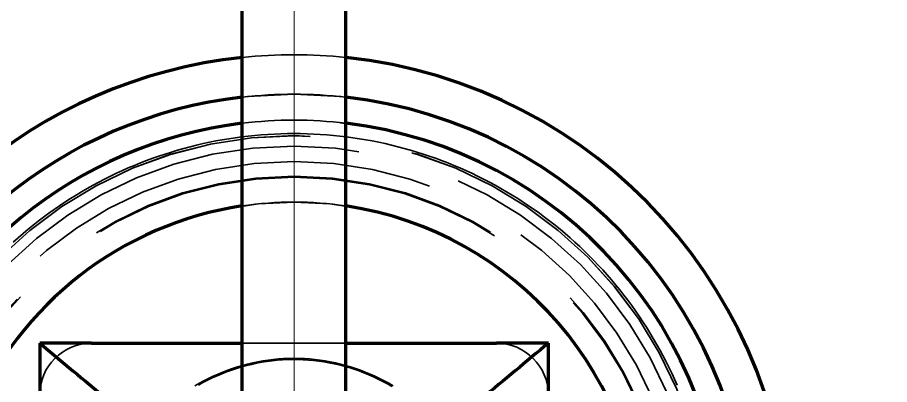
# Model space of a CAD drawing. Header units: millimetres. Extents: x 0 to 2382, y 0 to 420.
# Drawn here: x 153.84 to 162.24, y 134.69 to 138.23 of the extents above; entities that cross this region are included whole.
import ezdxf

# ---------------------------------------------------------------- set-up
doc = ezdxf.new("R2010")
doc.units = ezdxf.units.MM
doc.linetypes.add('IRAM-E-TRAZOS', pattern=[5, 4, -1])
doc.linetypes.add('IRAM-F-TRAZO-PUNTO', pattern=[20, 15, -2, 1, -2])
for name, color, linetype, lineweight in [('01-VISIBLE', 7, 'CONTINUOUS', 70), ('02-OCULTA', 4, 'IRAM-E-TRAZOS', 35), ('03-EJE', 1, 'IRAM-F-TRAZO-PUNTO', 18)]:
    doc.layers.add(name, color=color, linetype=linetype, lineweight=lineweight)

msp = doc.modelspace()

# ---------------------------------------------------------------- linework, layer by layer
at = {"layer": '01-VISIBLE'}
for p, q in [((156, 131.7956), (156, 146.719)), ((157, 131.7956), (157, 146.719)), ((154.05, 135.0875), (154.05, 134.5875)), ((154.55, 135.0875), (154.05, 135.0875)), ((154.55, 135.0875), (156, 135.0875)), ((157, 135.0875), (158.45, 135.0875)), ((158.95, 135.0875), (158.45, 135.0875)), ((158.95, 134.5875), (158.95, 135.0875))]:
    msp.add_line(p, q, dxfattribs=at)
for points in [[(154.05, 135.0875), (154.09, 135.0542), (154.13, 135.0208), (154.17, 134.9875), (154.21, 134.9542), (154.25, 134.9208), (154.29, 134.8875), (154.33, 134.8542), (154.37, 134.8208), (154.41, 134.7875), (154.45, 134.7542), (154.49, 134.7208), (154.53, 134.6875), (154.57, 134.6542), (154.61, 134.6208), (154.65, 134.5875)], [(158.95, 135.0875), (158.91, 135.0542), (158.87, 135.0208), (158.83, 134.9875), (158.79, 134.9542), (158.75, 134.9208), (158.71, 134.8875), (158.67, 134.8542), (158.63, 134.8208), (158.59, 134.7875), (158.55, 134.7542), (158.51, 134.7208), (158.47, 134.6875), (158.43, 134.6542), (158.39, 134.6208), (158.35, 134.5875)]]:
    msp.add_lwpolyline(points, dxfattribs=at)
for radius, start, end in [(19.6425, 0.92197, 133.7952), (19.5, 0, 133.9572), (4.78, 96.00427, 165.46058), (4.78, 0, 83.99573), (4.4, 96.52498, 162.8152), (4.4, 0, 83.47502), (4.15, 96.91992, 161.74462), (4.15, 0, 83.08008), (3.36, 98.55794, 157.23796), (3.36, 0, 81.44206)]:
    msp.add_arc((156.5, 133.0875), radius, start, end, dxfattribs=at)
at = {"layer": '02-OCULTA'}
for p, q in [((156, 132.0183), (156, 146.9417)), ((157, 132.0183), (157, 146.9417)), ((154.55, 135.0875), (158.45, 135.0875)), ((156, 135.0875), (157, 135.0875))]:
    msp.add_line(p, q, dxfattribs=at)
for points in [[(153.7943, 136.061), (153.8413, 136.1032), (153.889, 136.1446), (153.9373, 136.1852), (153.9863, 136.225), (154.0359, 136.2641), (154.0861, 136.3024), (154.137, 136.3399), (154.1884, 136.3766), (154.2403, 136.4124), (154.2929, 136.4475), (154.3459, 136.4817), (154.3995, 136.5151), (154.4536, 136.5476), (154.5083, 136.5793), (154.5634, 136.6101), (154.619, 136.6401), (154.675, 136.6692), (154.7315, 136.6974), (154.7884, 136.7247), (154.8458, 136.7511), (154.9035, 136.7766), (154.9617, 136.8013), (155.0202, 136.825), (155.0791, 136.8477), (155.1384, 136.8696), (155.1979, 136.8905), (155.2578, 136.9105), (155.318, 136.9296), (155.3785, 136.9477), (155.4393, 136.9649), (155.5003, 136.9811), (155.5616, 136.9963), (155.6231, 137.0106), (155.6848, 137.0239), (155.7468, 137.0363), (155.8089, 137.0476), (155.8712, 137.058), (155.9336, 137.0674), (155.9962, 137.0759), (156.0589, 137.0833), (156.1217, 137.0898), (156.1846, 137.0953), (156.2476, 137.0997), (156.3106, 137.1032), (156.3737, 137.1057), (156.4369, 137.1072), (156.5, 137.1077), (156.5632, 137.1072), (156.6263, 137.1058), (156.6894, 137.1033), (156.7524, 137.0998), (156.8154, 137.0954), (156.8783, 137.0899), (156.9411, 137.0835), (157.0038, 137.076), (157.0664, 137.0676), (157.1289, 137.0582), (157.1912, 137.0478), (157.2533, 137.0365), (157.3152, 137.0241), (157.3769, 137.0108), (157.4384, 136.9965), (157.4997, 136.9813), (157.5607, 136.9651), (157.6215, 136.9479), (157.682, 136.9298), (157.7422, 136.9107), (157.8021, 136.8907), (157.8617, 136.8698), (157.9209, 136.8479), (157.9798, 136.8251), (158.0383, 136.8013), (158.0964, 136.7767), (158.1542, 136.7512), (158.2115, 136.7247), (158.2684, 136.6974), (158.3249, 136.6691), (158.381, 136.64), (158.4365, 136.61), (158.4916, 136.5792), (158.5462, 136.5475), (158.6003, 136.5149), (158.6539, 136.4815), (158.707, 136.4473), (158.7595, 136.4122), (158.8115, 136.3763), (158.8628, 136.3396), (158.9137, 136.3021), (158.9639, 136.2639), (159.0135, 136.2248), (159.0625, 136.185), (159.1109, 136.1444), (159.1586, 136.103), (159.2056, 136.0609), (159.252, 136.0181), (159.2978, 135.9745), (159.3428, 135.9302), (159.3871, 135.8853), (159.4307, 135.8396), (159.4736, 135.7932), (159.5157, 135.7462), (159.5571, 135.6985), (159.5977, 135.6501), (159.6375, 135.6011), (159.6766, 135.5515), (159.7148, 135.5013), (159.7522, 135.4504), (159.789, 135.399), (159.8249, 135.3471), (159.8599, 135.2946), (159.8942, 135.2415), (159.9276, 135.188), (159.9602, 135.1339), (159.9919, 135.0793), (160.0227, 135.0242), (160.0527, 134.9686), (160.0818, 134.9126), (160.1101, 134.8561), (160.1374, 134.7991), (160.1638, 134.7418), (160.1894, 134.684)], [(157.4555, 134.6756), (157.4122, 134.7009), (157.3681, 134.725), (157.3235, 134.7479), (157.2782, 134.7696), (157.2324, 134.7901), (157.186, 134.8093), (157.1391, 134.8272), (157.0918, 134.8439), (157.044, 134.8593), (156.9958, 134.8733), (156.9473, 134.8861), (156.8984, 134.8976), (156.8493, 134.9077), (156.7998, 134.9165), (156.7502, 134.9239), (156.7004, 134.93), (156.6504, 134.9348), (156.6003, 134.9382), (156.5502, 134.9402), (156.5, 134.9409), (156.4498, 134.9402), (156.3997, 134.9382), (156.3496, 134.9348), (156.2996, 134.93), (156.2498, 134.9239), (156.2002, 134.9165), (156.1507, 134.9077), (156.1016, 134.8976), (156.0527, 134.8861), (156.0042, 134.8733), (155.956, 134.8593), (155.9082, 134.8439), (155.8609, 134.8272), (155.814, 134.8093), (155.7676, 134.7901), (155.7218, 134.7696), (155.6765, 134.7479), (155.6319, 134.725), (155.5878, 134.7009), (155.5445, 134.6756)], [(157.4426, 134.67), (157.3992, 134.6951), (157.3552, 134.719), (157.3105, 134.7416), (157.2652, 134.763), (157.2193, 134.7832), (157.173, 134.8022), (157.1261, 134.8198), (157.0787, 134.8362), (157.031, 134.8513), (156.9828, 134.8651), (156.9343, 134.8776), (156.8854, 134.8887), (156.8363, 134.8985), (156.7869, 134.907), (156.7373, 134.9141), (156.6876, 134.9199), (156.6377, 134.9243), (156.5876, 134.9274), (156.5376, 134.9291), (156.4875, 134.9294), (156.4374, 134.9284), (156.3873, 134.926), (156.3374, 134.9223), (156.2875, 134.9172), (156.2379, 134.9107), (156.1884, 134.9029), (156.1391, 134.8938), (156.0901, 134.8833), (156.0414, 134.8715), (155.9931, 134.8584), (155.9451, 134.8439), (155.8975, 134.8282), (155.8504, 134.8112), (155.8038, 134.7929), (155.7577, 134.7733), (155.7121, 134.7525), (155.6671, 134.7304), (155.6227, 134.7072), (155.579, 134.6827)]]:
    msp.add_lwpolyline(points, dxfattribs=at)
for radius in [19.6425, 19.5, 19.5, 19.5, 19.025, 19.025, 19.025, 19.025, 19.025, 19.025, 19.025, 19.025, 18.55, 18.55, 18.55, 18.55, 4.4, 4.15, 4.001, 4.001, 4, 4, 3.9, 3.9, 3.75, 3.75, 3.61, 3.61, 3.6, 3.6, 3.36, 3.36, 3.36]:
    msp.add_circle((156.5, 133.0875), radius, dxfattribs=at)
for centre, radius, start, end in [((156.5, 133.0875), 19.53, 162, 18), ((156.5, 133.0875), 19.53, 162, 18), ((156.5, 133.0875), 19.5, 162, 18), ((156.5, 133.0875), 19.5, 162, 18), ((156.5, 133.0875), 4.78, 83.99573, 96.00427), ((156.5, 133.0875), 4.4, 83.47502, 96.52498), ((156.5, 133.0875), 4.15, 83.08008, 96.91992), ((156.5, 133.0875), 3.36, 81.44206, 98.55794), ((154.55, 134.5875), 0.5, 90, 180), ((154.55, 134.5875), 0.5, 90, 180), ((158.45, 134.5875), 0.5, 0, 90), ((158.45, 134.5875), 0.5, 0, 90)]:
    msp.add_arc(centre, radius, start, end, dxfattribs=at)
at = {"layer": '03-EJE'}
msp.add_line((156.5, 113.2875), (156.5, 152.8875), dxfattribs=at)

doc.saveas('drawing.dxf')
